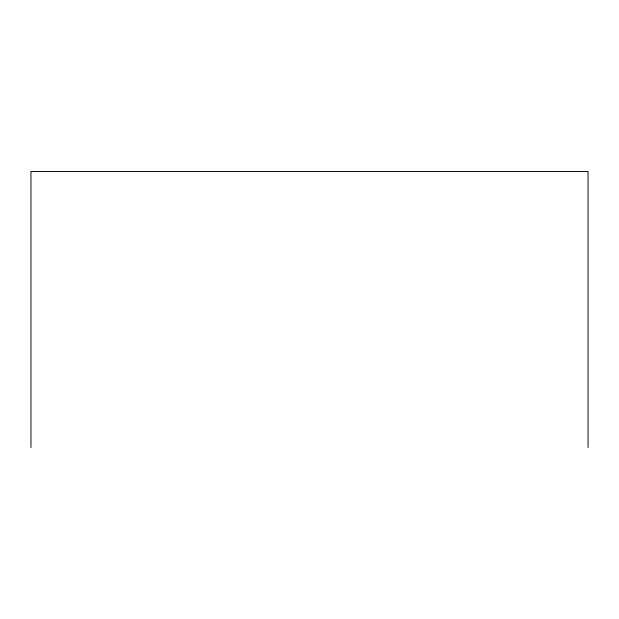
<?xml version="1.0" encoding="UTF-8"?>
<svg xmlns="http://www.w3.org/2000/svg" width="619" height="619" viewBox="0 0 619 619"><rect width="100%" height="100%" fill="white"/><g stroke="black" fill="none" stroke-linecap="round" stroke-linejoin="round"><path stroke-width="0.93" d="M588.05 447.545L588.05 171.455L30.95 171.455L30.95 447.545"/></g></svg>
